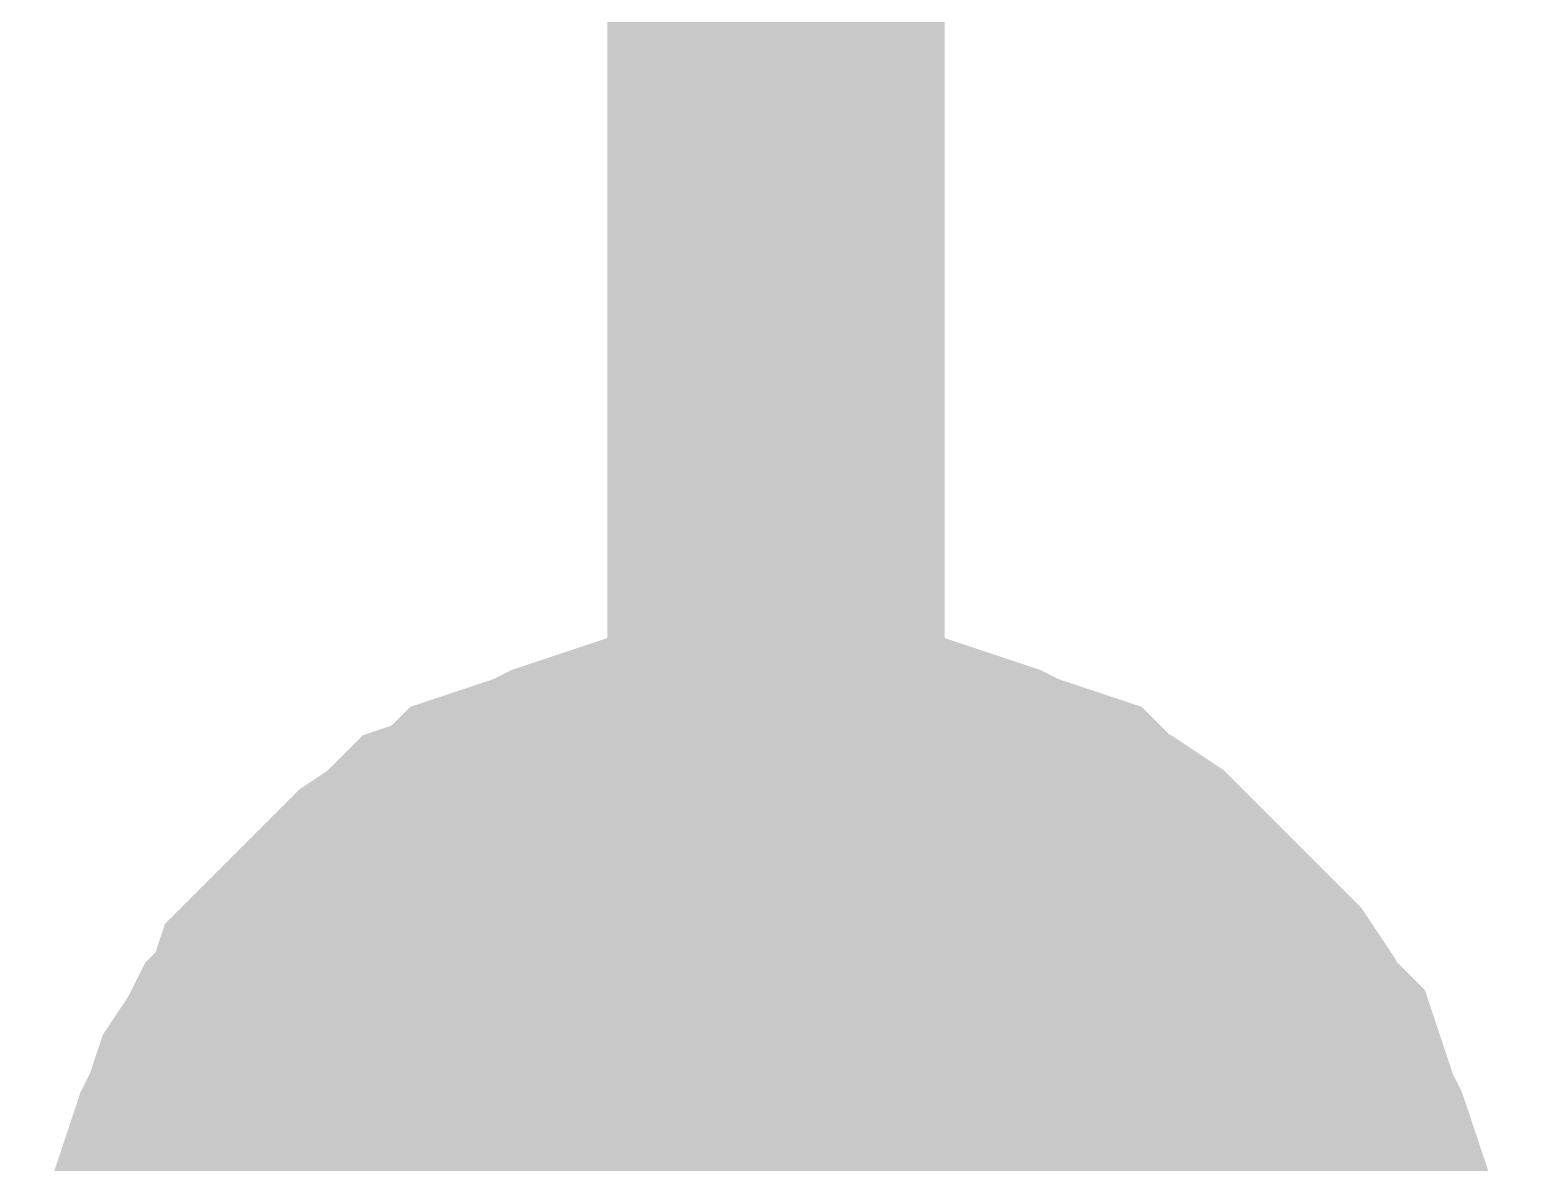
# Model space of a CAD drawing. Header units: inches. Extents: x 0 to 431, y 0 to 297.
# Drawn here: x 28.348 to 29.686, y 91.171 to 92.177 of the extents above; entities that cross this region are included whole.
import ezdxf

# ---------------------------------------------------------------- set-up
doc = ezdxf.new("R2010")
doc.units = ezdxf.units.IN
doc.layers.add('Sheet', color=255, linetype='Continuous')

msp = doc.modelspace()

# ---------------------------------------------------------------- linework, layer by layer
at = {"layer": 'Sheet'}
for points in [[(65.5057, 98.9985, 0.2997, 0.2997, 0), (29.01, 98.9985, 0.2997, 0.2997, 0), (29.01, 91, 0.2997, 0.2997, 0), (29.01, 70.9953, 0.2997, 0.2997, 0)], [(28.4976, 91, 0.2997, 0.2997, 0), (28.4976, 91.0252, 0.2997, 0.2997, 0), (28.4976, 91.0504, 0.2997, 0.2997, 0), (28.506, 91.0756, 0.2997, 0.2997, 0), (28.506, 91.1008, 0.2997, 0.2997, 0), (28.5144, 91.126, 0.2997, 0.2997, 0), (28.5228, 91.1512, 0.2997, 0.2997, 0), (28.5312, 91.1764, 0.2997, 0.2997, 0), (28.5396, 91.1933, 0.2997, 0.2997, 0), (28.548, 91.2185, 0.2997, 0.2997, 0), (28.5648, 91.2437, 0.2997, 0.2997, 0), (28.5732, 91.2605, 0.2997, 0.2997, 0), (28.59, 91.2773, 0.2997, 0.2997, 0), (28.5984, 91.3025, 0.2997, 0.2997, 0), (28.6152, 91.3193, 0.2997, 0.2997, 0), (28.632, 91.3361, 0.2997, 0.2997, 0), (28.6488, 91.3529, 0.2997, 0.2997, 0), (28.6656, 91.3697, 0.2997, 0.2997, 0), (28.6824, 91.3865, 0.2997, 0.2997, 0), (28.7076, 91.4033, 0.2997, 0.2997, 0), (28.7244, 91.4201, 0.2997, 0.2997, 0), (28.7496, 91.4285, 0.2997, 0.2997, 0), (28.7664, 91.4453, 0.2997, 0.2997, 0), (28.7916, 91.4537, 0.2997, 0.2997, 0), (28.8168, 91.4621, 0.2997, 0.2997, 0), (28.8336, 91.4705, 0.2997, 0.2997, 0), (28.8588, 91.4789, 0.2997, 0.2997, 0), (28.884, 91.4873, 0.2997, 0.2997, 0), (28.9092, 91.4957, 0.2997, 0.2997, 0), (28.9344, 91.4957, 0.2997, 0.2997, 0), (28.9596, 91.5041, 0.2997, 0.2997, 0), (28.9848, 91.5041, 0.2997, 0.2997, 0), (29.01, 91.5041, 0.2997, 0.2997, 0)], [(28.4976, 91, 0.2997, 0.2997, 0), (28.4976, 91.0252, 0.2997, 0.2997, 0), (28.4976, 91.0504, 0.2997, 0.2997, 0), (28.506, 91.0756, 0.2997, 0.2997, 0), (28.506, 91.1008, 0.2997, 0.2997, 0), (28.5144, 91.126, 0.2997, 0.2997, 0), (28.5228, 91.1512, 0.2997, 0.2997, 0), (28.5312, 91.1764, 0.2997, 0.2997, 0), (28.5396, 91.1933, 0.2997, 0.2997, 0), (28.548, 91.2185, 0.2997, 0.2997, 0), (28.5648, 91.2437, 0.2997, 0.2997, 0), (28.5732, 91.2605, 0.2997, 0.2997, 0), (28.59, 91.2773, 0.2997, 0.2997, 0), (28.5984, 91.3025, 0.2997, 0.2997, 0), (28.6152, 91.3193, 0.2997, 0.2997, 0), (28.632, 91.3361, 0.2997, 0.2997, 0), (28.6488, 91.3529, 0.2997, 0.2997, 0), (28.6656, 91.3697, 0.2997, 0.2997, 0), (28.6824, 91.3865, 0.2997, 0.2997, 0), (28.7076, 91.4033, 0.2997, 0.2997, 0), (28.7244, 91.4201, 0.2997, 0.2997, 0), (28.7496, 91.4285, 0.2997, 0.2997, 0), (28.7664, 91.4453, 0.2997, 0.2997, 0), (28.7916, 91.4537, 0.2997, 0.2997, 0), (28.8168, 91.4621, 0.2997, 0.2997, 0), (28.8336, 91.4705, 0.2997, 0.2997, 0), (28.8588, 91.4789, 0.2997, 0.2997, 0), (28.884, 91.4873, 0.2997, 0.2997, 0), (28.9092, 91.4957, 0.2997, 0.2997, 0), (28.9344, 91.4957, 0.2997, 0.2997, 0), (28.9596, 91.5041, 0.2997, 0.2997, 0), (28.9848, 91.5041, 0.2997, 0.2997, 0), (29.01, 91.5041, 0.2997, 0.2997, 0)], [(28.4976, 91, 0.2997, 0.2997, 0), (28.4976, 91.0252, 0.2997, 0.2997, 0), (28.4976, 91.0504, 0.2997, 0.2997, 0), (28.506, 91.0756, 0.2997, 0.2997, 0), (28.506, 91.1008, 0.2997, 0.2997, 0), (28.5144, 91.126, 0.2997, 0.2997, 0), (28.5228, 91.1512, 0.2997, 0.2997, 0), (28.5312, 91.1764, 0.2997, 0.2997, 0), (28.5396, 91.1933, 0.2997, 0.2997, 0), (28.548, 91.2185, 0.2997, 0.2997, 0), (28.5648, 91.2437, 0.2997, 0.2997, 0), (28.5732, 91.2605, 0.2997, 0.2997, 0), (28.59, 91.2773, 0.2997, 0.2997, 0), (28.5984, 91.3025, 0.2997, 0.2997, 0), (28.6152, 91.3193, 0.2997, 0.2997, 0), (28.632, 91.3361, 0.2997, 0.2997, 0), (28.6488, 91.3529, 0.2997, 0.2997, 0), (28.6656, 91.3697, 0.2997, 0.2997, 0), (28.6824, 91.3865, 0.2997, 0.2997, 0), (28.7076, 91.4033, 0.2997, 0.2997, 0), (28.7244, 91.4201, 0.2997, 0.2997, 0), (28.7496, 91.4285, 0.2997, 0.2997, 0), (28.7664, 91.4453, 0.2997, 0.2997, 0), (28.7916, 91.4537, 0.2997, 0.2997, 0), (28.8168, 91.4621, 0.2997, 0.2997, 0), (28.8336, 91.4705, 0.2997, 0.2997, 0), (28.8588, 91.4789, 0.2997, 0.2997, 0), (28.884, 91.4873, 0.2997, 0.2997, 0), (28.9092, 91.4957, 0.2997, 0.2997, 0), (28.9344, 91.4957, 0.2997, 0.2997, 0), (28.9596, 91.5041, 0.2997, 0.2997, 0), (28.9848, 91.5041, 0.2997, 0.2997, 0), (29.01, 91.5041, 0.2997, 0.2997, 0)], [(28.4976, 91, 0.2997, 0.2997, 0), (28.4976, 91.0252, 0.2997, 0.2997, 0), (28.4976, 91.0504, 0.2997, 0.2997, 0), (28.506, 91.0756, 0.2997, 0.2997, 0), (28.506, 91.1008, 0.2997, 0.2997, 0), (28.5144, 91.126, 0.2997, 0.2997, 0), (28.5228, 91.1512, 0.2997, 0.2997, 0), (28.5312, 91.1764, 0.2997, 0.2997, 0), (28.5396, 91.1933, 0.2997, 0.2997, 0), (28.548, 91.2185, 0.2997, 0.2997, 0), (28.5648, 91.2437, 0.2997, 0.2997, 0), (28.5732, 91.2605, 0.2997, 0.2997, 0), (28.59, 91.2773, 0.2997, 0.2997, 0), (28.5984, 91.3025, 0.2997, 0.2997, 0), (28.6152, 91.3193, 0.2997, 0.2997, 0), (28.632, 91.3361, 0.2997, 0.2997, 0), (28.6488, 91.3529, 0.2997, 0.2997, 0), (28.6656, 91.3697, 0.2997, 0.2997, 0), (28.6824, 91.3865, 0.2997, 0.2997, 0), (28.7076, 91.4033, 0.2997, 0.2997, 0), (28.7244, 91.4201, 0.2997, 0.2997, 0), (28.7496, 91.4285, 0.2997, 0.2997, 0), (28.7664, 91.4453, 0.2997, 0.2997, 0), (28.7916, 91.4537, 0.2997, 0.2997, 0), (28.8168, 91.4621, 0.2997, 0.2997, 0), (28.8336, 91.4705, 0.2997, 0.2997, 0), (28.8588, 91.4789, 0.2997, 0.2997, 0), (28.884, 91.4873, 0.2997, 0.2997, 0), (28.9092, 91.4957, 0.2997, 0.2997, 0), (28.9344, 91.4957, 0.2997, 0.2997, 0), (28.9596, 91.5041, 0.2997, 0.2997, 0), (28.9848, 91.5041, 0.2997, 0.2997, 0), (29.01, 91.5041, 0.2997, 0.2997, 0)], [(29.01, 91.5041, 0.2997, 0.2997, 0), (29.01, 91.5041, 0.2997, 0.2997, 0)], [(29.01, 91.5041, 0.2997, 0.2997, 0), (29.0353, 91.5041, 0.2997, 0.2997, 0), (29.0605, 91.5041, 0.2997, 0.2997, 0), (29.0857, 91.4957, 0.2997, 0.2997, 0), (29.1109, 91.4957, 0.2997, 0.2997, 0), (29.1361, 91.4873, 0.2997, 0.2997, 0), (29.1613, 91.4789, 0.2997, 0.2997, 0), (29.1865, 91.4705, 0.2997, 0.2997, 0), (29.2033, 91.4621, 0.2997, 0.2997, 0), (29.2285, 91.4537, 0.2997, 0.2997, 0), (29.2537, 91.4453, 0.2997, 0.2997, 0), (29.2705, 91.4285, 0.2997, 0.2997, 0), (29.2873, 91.4201, 0.2997, 0.2997, 0), (29.3125, 91.4033, 0.2997, 0.2997, 0), (29.3293, 91.3865, 0.2997, 0.2997, 0), (29.3461, 91.3697, 0.2997, 0.2997, 0), (29.3629, 91.3529, 0.2997, 0.2997, 0), (29.3797, 91.3361, 0.2997, 0.2997, 0), (29.3965, 91.3193, 0.2997, 0.2997, 0), (29.4133, 91.3025, 0.2997, 0.2997, 0), (29.4301, 91.2773, 0.2997, 0.2997, 0), (29.4385, 91.2605, 0.2997, 0.2997, 0), (29.4553, 91.2437, 0.2997, 0.2997, 0), (29.4637, 91.2185, 0.2997, 0.2997, 0), (29.4721, 91.1933, 0.2997, 0.2997, 0), (29.4805, 91.1764, 0.2997, 0.2997, 0), (29.4889, 91.1512, 0.2997, 0.2997, 0), (29.4973, 91.126, 0.2997, 0.2997, 0), (29.5057, 91.1008, 0.2997, 0.2997, 0), (29.5057, 91.0756, 0.2997, 0.2997, 0), (29.5141, 91.0504, 0.2997, 0.2997, 0), (29.5141, 91.0252, 0.2997, 0.2997, 0), (29.5141, 91, 0.2997, 0.2997, 0)], [(29.01, 91.5041, 0.2997, 0.2997, 0), (29.01, 91.5041, 0.2997, 0.2997, 0)], [(29.01, 91.5041, 0.2997, 0.2997, 0), (29.0353, 91.5041, 0.2997, 0.2997, 0), (29.0605, 91.5041, 0.2997, 0.2997, 0), (29.0857, 91.4957, 0.2997, 0.2997, 0), (29.1109, 91.4957, 0.2997, 0.2997, 0), (29.1361, 91.4873, 0.2997, 0.2997, 0), (29.1613, 91.4789, 0.2997, 0.2997, 0), (29.1865, 91.4705, 0.2997, 0.2997, 0), (29.2033, 91.4621, 0.2997, 0.2997, 0), (29.2285, 91.4537, 0.2997, 0.2997, 0), (29.2537, 91.4453, 0.2997, 0.2997, 0), (29.2705, 91.4285, 0.2997, 0.2997, 0), (29.2873, 91.4201, 0.2997, 0.2997, 0), (29.3125, 91.4033, 0.2997, 0.2997, 0), (29.3293, 91.3865, 0.2997, 0.2997, 0), (29.3461, 91.3697, 0.2997, 0.2997, 0), (29.3629, 91.3529, 0.2997, 0.2997, 0), (29.3797, 91.3361, 0.2997, 0.2997, 0), (29.3965, 91.3193, 0.2997, 0.2997, 0), (29.4133, 91.3025, 0.2997, 0.2997, 0), (29.4301, 91.2773, 0.2997, 0.2997, 0), (29.4385, 91.2605, 0.2997, 0.2997, 0), (29.4553, 91.2437, 0.2997, 0.2997, 0), (29.4637, 91.2185, 0.2997, 0.2997, 0), (29.4721, 91.1933, 0.2997, 0.2997, 0), (29.4805, 91.1764, 0.2997, 0.2997, 0), (29.4889, 91.1512, 0.2997, 0.2997, 0), (29.4973, 91.126, 0.2997, 0.2997, 0), (29.5057, 91.1008, 0.2997, 0.2997, 0), (29.5057, 91.0756, 0.2997, 0.2997, 0), (29.5141, 91.0504, 0.2997, 0.2997, 0), (29.5141, 91.0252, 0.2997, 0.2997, 0), (29.5141, 91, 0.2997, 0.2997, 0)], [(29.01, 91.5041, 0.2997, 0.2997, 0), (29.01, 91.5041, 0.2997, 0.2997, 0)], [(29.01, 91.5041, 0.2997, 0.2997, 0), (29.0353, 91.5041, 0.2997, 0.2997, 0), (29.0605, 91.5041, 0.2997, 0.2997, 0), (29.0857, 91.4957, 0.2997, 0.2997, 0), (29.1109, 91.4957, 0.2997, 0.2997, 0), (29.1361, 91.4873, 0.2997, 0.2997, 0), (29.1613, 91.4789, 0.2997, 0.2997, 0), (29.1865, 91.4705, 0.2997, 0.2997, 0), (29.2033, 91.4621, 0.2997, 0.2997, 0), (29.2285, 91.4537, 0.2997, 0.2997, 0), (29.2537, 91.4453, 0.2997, 0.2997, 0), (29.2705, 91.4285, 0.2997, 0.2997, 0), (29.2873, 91.4201, 0.2997, 0.2997, 0), (29.3125, 91.4033, 0.2997, 0.2997, 0), (29.3293, 91.3865, 0.2997, 0.2997, 0), (29.3461, 91.3697, 0.2997, 0.2997, 0), (29.3629, 91.3529, 0.2997, 0.2997, 0), (29.3797, 91.3361, 0.2997, 0.2997, 0), (29.3965, 91.3193, 0.2997, 0.2997, 0), (29.4133, 91.3025, 0.2997, 0.2997, 0), (29.4301, 91.2773, 0.2997, 0.2997, 0), (29.4385, 91.2605, 0.2997, 0.2997, 0), (29.4553, 91.2437, 0.2997, 0.2997, 0), (29.4637, 91.2185, 0.2997, 0.2997, 0), (29.4721, 91.1933, 0.2997, 0.2997, 0), (29.4805, 91.1764, 0.2997, 0.2997, 0), (29.4889, 91.1512, 0.2997, 0.2997, 0), (29.4973, 91.126, 0.2997, 0.2997, 0), (29.5057, 91.1008, 0.2997, 0.2997, 0), (29.5057, 91.0756, 0.2997, 0.2997, 0), (29.5141, 91.0504, 0.2997, 0.2997, 0), (29.5141, 91.0252, 0.2997, 0.2997, 0), (29.5141, 91, 0.2997, 0.2997, 0)], [(29.01, 91.5041, 0.2997, 0.2997, 0), (29.01, 91.5041, 0.2997, 0.2997, 0)], [(29.01, 91.5041, 0.2997, 0.2997, 0), (29.0353, 91.5041, 0.2997, 0.2997, 0), (29.0605, 91.5041, 0.2997, 0.2997, 0), (29.0857, 91.4957, 0.2997, 0.2997, 0), (29.1109, 91.4957, 0.2997, 0.2997, 0), (29.1361, 91.4873, 0.2997, 0.2997, 0), (29.1613, 91.4789, 0.2997, 0.2997, 0), (29.1865, 91.4705, 0.2997, 0.2997, 0), (29.2033, 91.4621, 0.2997, 0.2997, 0), (29.2285, 91.4537, 0.2997, 0.2997, 0), (29.2537, 91.4453, 0.2997, 0.2997, 0), (29.2705, 91.4285, 0.2997, 0.2997, 0), (29.2873, 91.4201, 0.2997, 0.2997, 0), (29.3125, 91.4033, 0.2997, 0.2997, 0), (29.3293, 91.3865, 0.2997, 0.2997, 0), (29.3461, 91.3697, 0.2997, 0.2997, 0), (29.3629, 91.3529, 0.2997, 0.2997, 0), (29.3797, 91.3361, 0.2997, 0.2997, 0), (29.3965, 91.3193, 0.2997, 0.2997, 0), (29.4133, 91.3025, 0.2997, 0.2997, 0), (29.4301, 91.2773, 0.2997, 0.2997, 0), (29.4385, 91.2605, 0.2997, 0.2997, 0), (29.4553, 91.2437, 0.2997, 0.2997, 0), (29.4637, 91.2185, 0.2997, 0.2997, 0), (29.4721, 91.1933, 0.2997, 0.2997, 0), (29.4805, 91.1764, 0.2997, 0.2997, 0), (29.4889, 91.1512, 0.2997, 0.2997, 0), (29.4973, 91.126, 0.2997, 0.2997, 0), (29.5057, 91.1008, 0.2997, 0.2997, 0), (29.5057, 91.0756, 0.2997, 0.2997, 0), (29.5141, 91.0504, 0.2997, 0.2997, 0), (29.5141, 91.0252, 0.2997, 0.2997, 0), (29.5141, 91, 0.2997, 0.2997, 0)], [(28.506, 91.1008, 0.0991, 0.0991, 0), (28.5144, 91.126, 0.0991, 0.0991, 0), (28.5228, 91.1512, 0.0991, 0.0991, 0), (28.5312, 91.1764, 0.0991, 0.0991, 0), (28.5396, 91.1933, 0.0991, 0.0991, 0), (28.548, 91.2185, 0.0991, 0.0991, 0), (28.5648, 91.2437, 0.0991, 0.0991, 0), (28.5732, 91.2605, 0.0991, 0.0991, 0), (28.59, 91.2773, 0.0991, 0.0991, 0), (28.5984, 91.3025, 0.0991, 0.0991, 0), (28.6152, 91.3193, 0.0991, 0.0991, 0), (28.632, 91.3361, 0.0991, 0.0991, 0), (28.6488, 91.3529, 0.0991, 0.0991, 0), (28.6656, 91.3697, 0.0991, 0.0991, 0), (28.6824, 91.3865, 0.0991, 0.0991, 0), (28.7076, 91.4033, 0.0991, 0.0991, 0), (28.7244, 91.4201, 0.0991, 0.0991, 0), (28.7496, 91.4285, 0.0991, 0.0991, 0), (28.7664, 91.4453, 0.0991, 0.0991, 0), (28.7916, 91.4537, 0.0991, 0.0991, 0), (28.8168, 91.4621, 0.0991, 0.0991, 0), (28.8336, 91.4705, 0.0991, 0.0991, 0), (28.8588, 91.4789, 0.0991, 0.0991, 0), (28.884, 91.4873, 0.0991, 0.0991, 0), (28.9092, 91.4957, 0.0991, 0.0991, 0), (28.9344, 91.4957, 0.0991, 0.0991, 0), (28.9596, 91.5041, 0.0991, 0.0991, 0), (28.9848, 91.5041, 0.0991, 0.0991, 0), (29.01, 91.5041, 0.0991, 0.0991, 0)], [(28.506, 91.1008, 0.0991, 0.0991, 0), (28.5144, 91.126, 0.0991, 0.0991, 0), (28.5228, 91.1512, 0.0991, 0.0991, 0), (28.5312, 91.1764, 0.0991, 0.0991, 0), (28.5396, 91.1933, 0.0991, 0.0991, 0), (28.548, 91.2185, 0.0991, 0.0991, 0), (28.5648, 91.2437, 0.0991, 0.0991, 0), (28.5732, 91.2605, 0.0991, 0.0991, 0), (28.59, 91.2773, 0.0991, 0.0991, 0), (28.5984, 91.3025, 0.0991, 0.0991, 0), (28.6152, 91.3193, 0.0991, 0.0991, 0), (28.632, 91.3361, 0.0991, 0.0991, 0), (28.6488, 91.3529, 0.0991, 0.0991, 0), (28.6656, 91.3697, 0.0991, 0.0991, 0), (28.6824, 91.3865, 0.0991, 0.0991, 0), (28.7076, 91.4033, 0.0991, 0.0991, 0), (28.7244, 91.4201, 0.0991, 0.0991, 0), (28.7496, 91.4285, 0.0991, 0.0991, 0), (28.7664, 91.4453, 0.0991, 0.0991, 0), (28.7916, 91.4537, 0.0991, 0.0991, 0), (28.8168, 91.4621, 0.0991, 0.0991, 0), (28.8336, 91.4705, 0.0991, 0.0991, 0), (28.8588, 91.4789, 0.0991, 0.0991, 0), (28.884, 91.4873, 0.0991, 0.0991, 0), (28.9092, 91.4957, 0.0991, 0.0991, 0), (28.9344, 91.4957, 0.0991, 0.0991, 0), (28.9596, 91.5041, 0.0991, 0.0991, 0), (28.9848, 91.5041, 0.0991, 0.0991, 0), (29.01, 91.5041, 0.0991, 0.0991, 0)], [(28.506, 91.1008, 0.0991, 0.0991, 0), (28.5144, 91.126, 0.0991, 0.0991, 0), (28.5228, 91.1512, 0.0991, 0.0991, 0), (28.5312, 91.1764, 0.0991, 0.0991, 0), (28.5396, 91.1933, 0.0991, 0.0991, 0), (28.548, 91.2185, 0.0991, 0.0991, 0), (28.5648, 91.2437, 0.0991, 0.0991, 0), (28.5732, 91.2605, 0.0991, 0.0991, 0), (28.59, 91.2773, 0.0991, 0.0991, 0), (28.5984, 91.3025, 0.0991, 0.0991, 0), (28.6152, 91.3193, 0.0991, 0.0991, 0), (28.632, 91.3361, 0.0991, 0.0991, 0), (28.6488, 91.3529, 0.0991, 0.0991, 0), (28.6656, 91.3697, 0.0991, 0.0991, 0), (28.6824, 91.3865, 0.0991, 0.0991, 0), (28.7076, 91.4033, 0.0991, 0.0991, 0), (28.7244, 91.4201, 0.0991, 0.0991, 0), (28.7496, 91.4285, 0.0991, 0.0991, 0), (28.7664, 91.4453, 0.0991, 0.0991, 0), (28.7916, 91.4537, 0.0991, 0.0991, 0), (28.8168, 91.4621, 0.0991, 0.0991, 0), (28.8336, 91.4705, 0.0991, 0.0991, 0), (28.8588, 91.4789, 0.0991, 0.0991, 0), (28.884, 91.4873, 0.0991, 0.0991, 0), (28.9092, 91.4957, 0.0991, 0.0991, 0), (28.9344, 91.4957, 0.0991, 0.0991, 0), (28.9596, 91.5041, 0.0991, 0.0991, 0), (28.9848, 91.5041, 0.0991, 0.0991, 0), (29.01, 91.5041, 0.0991, 0.0991, 0)], [(28.506, 91.1008, 0.0991, 0.0991, 0), (28.5144, 91.126, 0.0991, 0.0991, 0), (28.5228, 91.1512, 0.0991, 0.0991, 0), (28.5312, 91.1764, 0.0991, 0.0991, 0), (28.5396, 91.1933, 0.0991, 0.0991, 0), (28.548, 91.2185, 0.0991, 0.0991, 0), (28.5648, 91.2437, 0.0991, 0.0991, 0), (28.5732, 91.2605, 0.0991, 0.0991, 0), (28.59, 91.2773, 0.0991, 0.0991, 0), (28.5984, 91.3025, 0.0991, 0.0991, 0), (28.6152, 91.3193, 0.0991, 0.0991, 0), (28.632, 91.3361, 0.0991, 0.0991, 0), (28.6488, 91.3529, 0.0991, 0.0991, 0), (28.6656, 91.3697, 0.0991, 0.0991, 0), (28.6824, 91.3865, 0.0991, 0.0991, 0), (28.7076, 91.4033, 0.0991, 0.0991, 0), (28.7244, 91.4201, 0.0991, 0.0991, 0), (28.7496, 91.4285, 0.0991, 0.0991, 0), (28.7664, 91.4453, 0.0991, 0.0991, 0), (28.7916, 91.4537, 0.0991, 0.0991, 0), (28.8168, 91.4621, 0.0991, 0.0991, 0), (28.8336, 91.4705, 0.0991, 0.0991, 0), (28.8588, 91.4789, 0.0991, 0.0991, 0), (28.884, 91.4873, 0.0991, 0.0991, 0), (28.9092, 91.4957, 0.0991, 0.0991, 0), (28.9344, 91.4957, 0.0991, 0.0991, 0), (28.9596, 91.5041, 0.0991, 0.0991, 0), (28.9848, 91.5041, 0.0991, 0.0991, 0), (29.01, 91.5041, 0.0991, 0.0991, 0)], [(29.01, 91.5041, 0.0991, 0.0991, 0), (29.01, 91.5041, 0.0991, 0.0991, 0)], [(29.01, 91.5041, 0.0991, 0.0991, 0), (29.0353, 91.5041, 0.0991, 0.0991, 0), (29.0605, 91.5041, 0.0991, 0.0991, 0), (29.0857, 91.4957, 0.0991, 0.0991, 0), (29.1109, 91.4957, 0.0991, 0.0991, 0), (29.1361, 91.4873, 0.0991, 0.0991, 0), (29.1613, 91.4789, 0.0991, 0.0991, 0), (29.1865, 91.4705, 0.0991, 0.0991, 0), (29.2033, 91.4621, 0.0991, 0.0991, 0), (29.2285, 91.4537, 0.0991, 0.0991, 0), (29.2537, 91.4453, 0.0991, 0.0991, 0), (29.2705, 91.4285, 0.0991, 0.0991, 0), (29.2873, 91.4201, 0.0991, 0.0991, 0), (29.3125, 91.4033, 0.0991, 0.0991, 0), (29.3293, 91.3865, 0.0991, 0.0991, 0), (29.3461, 91.3697, 0.0991, 0.0991, 0), (29.3629, 91.3529, 0.0991, 0.0991, 0), (29.3797, 91.3361, 0.0991, 0.0991, 0), (29.3965, 91.3193, 0.0991, 0.0991, 0), (29.4133, 91.3025, 0.0991, 0.0991, 0), (29.4301, 91.2773, 0.0991, 0.0991, 0), (29.4385, 91.2605, 0.0991, 0.0991, 0), (29.4553, 91.2437, 0.0991, 0.0991, 0), (29.4637, 91.2185, 0.0991, 0.0991, 0), (29.4721, 91.1933, 0.0991, 0.0991, 0), (29.4805, 91.1764, 0.0991, 0.0991, 0), (29.4889, 91.1512, 0.0991, 0.0991, 0), (29.4973, 91.126, 0.0991, 0.0991, 0), (29.5057, 91.1008, 0.0991, 0.0991, 0)], [(29.01, 91.5041, 0.0991, 0.0991, 0), (29.01, 91.5041, 0.0991, 0.0991, 0)], [(29.01, 91.5041, 0.0991, 0.0991, 0), (29.0353, 91.5041, 0.0991, 0.0991, 0), (29.0605, 91.5041, 0.0991, 0.0991, 0), (29.0857, 91.4957, 0.0991, 0.0991, 0), (29.1109, 91.4957, 0.0991, 0.0991, 0), (29.1361, 91.4873, 0.0991, 0.0991, 0), (29.1613, 91.4789, 0.0991, 0.0991, 0), (29.1865, 91.4705, 0.0991, 0.0991, 0), (29.2033, 91.4621, 0.0991, 0.0991, 0), (29.2285, 91.4537, 0.0991, 0.0991, 0), (29.2537, 91.4453, 0.0991, 0.0991, 0), (29.2705, 91.4285, 0.0991, 0.0991, 0), (29.2873, 91.4201, 0.0991, 0.0991, 0), (29.3125, 91.4033, 0.0991, 0.0991, 0), (29.3293, 91.3865, 0.0991, 0.0991, 0), (29.3461, 91.3697, 0.0991, 0.0991, 0), (29.3629, 91.3529, 0.0991, 0.0991, 0), (29.3797, 91.3361, 0.0991, 0.0991, 0), (29.3965, 91.3193, 0.0991, 0.0991, 0), (29.4133, 91.3025, 0.0991, 0.0991, 0), (29.4301, 91.2773, 0.0991, 0.0991, 0), (29.4385, 91.2605, 0.0991, 0.0991, 0), (29.4553, 91.2437, 0.0991, 0.0991, 0), (29.4637, 91.2185, 0.0991, 0.0991, 0), (29.4721, 91.1933, 0.0991, 0.0991, 0), (29.4805, 91.1764, 0.0991, 0.0991, 0), (29.4889, 91.1512, 0.0991, 0.0991, 0), (29.4973, 91.126, 0.0991, 0.0991, 0), (29.5057, 91.1008, 0.0991, 0.0991, 0)], [(29.01, 91.5041, 0.0991, 0.0991, 0), (29.01, 91.5041, 0.0991, 0.0991, 0)], [(29.01, 91.5041, 0.0991, 0.0991, 0), (29.0353, 91.5041, 0.0991, 0.0991, 0), (29.0605, 91.5041, 0.0991, 0.0991, 0), (29.0857, 91.4957, 0.0991, 0.0991, 0), (29.1109, 91.4957, 0.0991, 0.0991, 0), (29.1361, 91.4873, 0.0991, 0.0991, 0), (29.1613, 91.4789, 0.0991, 0.0991, 0), (29.1865, 91.4705, 0.0991, 0.0991, 0), (29.2033, 91.4621, 0.0991, 0.0991, 0), (29.2285, 91.4537, 0.0991, 0.0991, 0), (29.2537, 91.4453, 0.0991, 0.0991, 0), (29.2705, 91.4285, 0.0991, 0.0991, 0), (29.2873, 91.4201, 0.0991, 0.0991, 0), (29.3125, 91.4033, 0.0991, 0.0991, 0), (29.3293, 91.3865, 0.0991, 0.0991, 0), (29.3461, 91.3697, 0.0991, 0.0991, 0), (29.3629, 91.3529, 0.0991, 0.0991, 0), (29.3797, 91.3361, 0.0991, 0.0991, 0), (29.3965, 91.3193, 0.0991, 0.0991, 0), (29.4133, 91.3025, 0.0991, 0.0991, 0), (29.4301, 91.2773, 0.0991, 0.0991, 0), (29.4385, 91.2605, 0.0991, 0.0991, 0), (29.4553, 91.2437, 0.0991, 0.0991, 0), (29.4637, 91.2185, 0.0991, 0.0991, 0), (29.4721, 91.1933, 0.0991, 0.0991, 0), (29.4805, 91.1764, 0.0991, 0.0991, 0), (29.4889, 91.1512, 0.0991, 0.0991, 0), (29.4973, 91.126, 0.0991, 0.0991, 0), (29.5057, 91.1008, 0.0991, 0.0991, 0)], [(29.01, 91.5041, 0.0991, 0.0991, 0), (29.01, 91.5041, 0.0991, 0.0991, 0)], [(29.01, 91.5041, 0.0991, 0.0991, 0), (29.0353, 91.5041, 0.0991, 0.0991, 0), (29.0605, 91.5041, 0.0991, 0.0991, 0), (29.0857, 91.4957, 0.0991, 0.0991, 0), (29.1109, 91.4957, 0.0991, 0.0991, 0), (29.1361, 91.4873, 0.0991, 0.0991, 0), (29.1613, 91.4789, 0.0991, 0.0991, 0), (29.1865, 91.4705, 0.0991, 0.0991, 0), (29.2033, 91.4621, 0.0991, 0.0991, 0), (29.2285, 91.4537, 0.0991, 0.0991, 0), (29.2537, 91.4453, 0.0991, 0.0991, 0), (29.2705, 91.4285, 0.0991, 0.0991, 0), (29.2873, 91.4201, 0.0991, 0.0991, 0), (29.3125, 91.4033, 0.0991, 0.0991, 0), (29.3293, 91.3865, 0.0991, 0.0991, 0), (29.3461, 91.3697, 0.0991, 0.0991, 0), (29.3629, 91.3529, 0.0991, 0.0991, 0), (29.3797, 91.3361, 0.0991, 0.0991, 0), (29.3965, 91.3193, 0.0991, 0.0991, 0), (29.4133, 91.3025, 0.0991, 0.0991, 0), (29.4301, 91.2773, 0.0991, 0.0991, 0), (29.4385, 91.2605, 0.0991, 0.0991, 0), (29.4553, 91.2437, 0.0991, 0.0991, 0), (29.4637, 91.2185, 0.0991, 0.0991, 0), (29.4721, 91.1933, 0.0991, 0.0991, 0), (29.4805, 91.1764, 0.0991, 0.0991, 0), (29.4889, 91.1512, 0.0991, 0.0991, 0), (29.4973, 91.126, 0.0991, 0.0991, 0), (29.5057, 91.1008, 0.0991, 0.0991, 0)]]:
    msp.add_lwpolyline(points, format="xyseb", dxfattribs=at)
msp.add_lwpolyline([(28.746, 91, 0.508, 0.508, 1), (29.254, 91, 0.508, 0.508, 1)], format="xyseb", close=True, dxfattribs=at)

doc.saveas('drawing.dxf')
